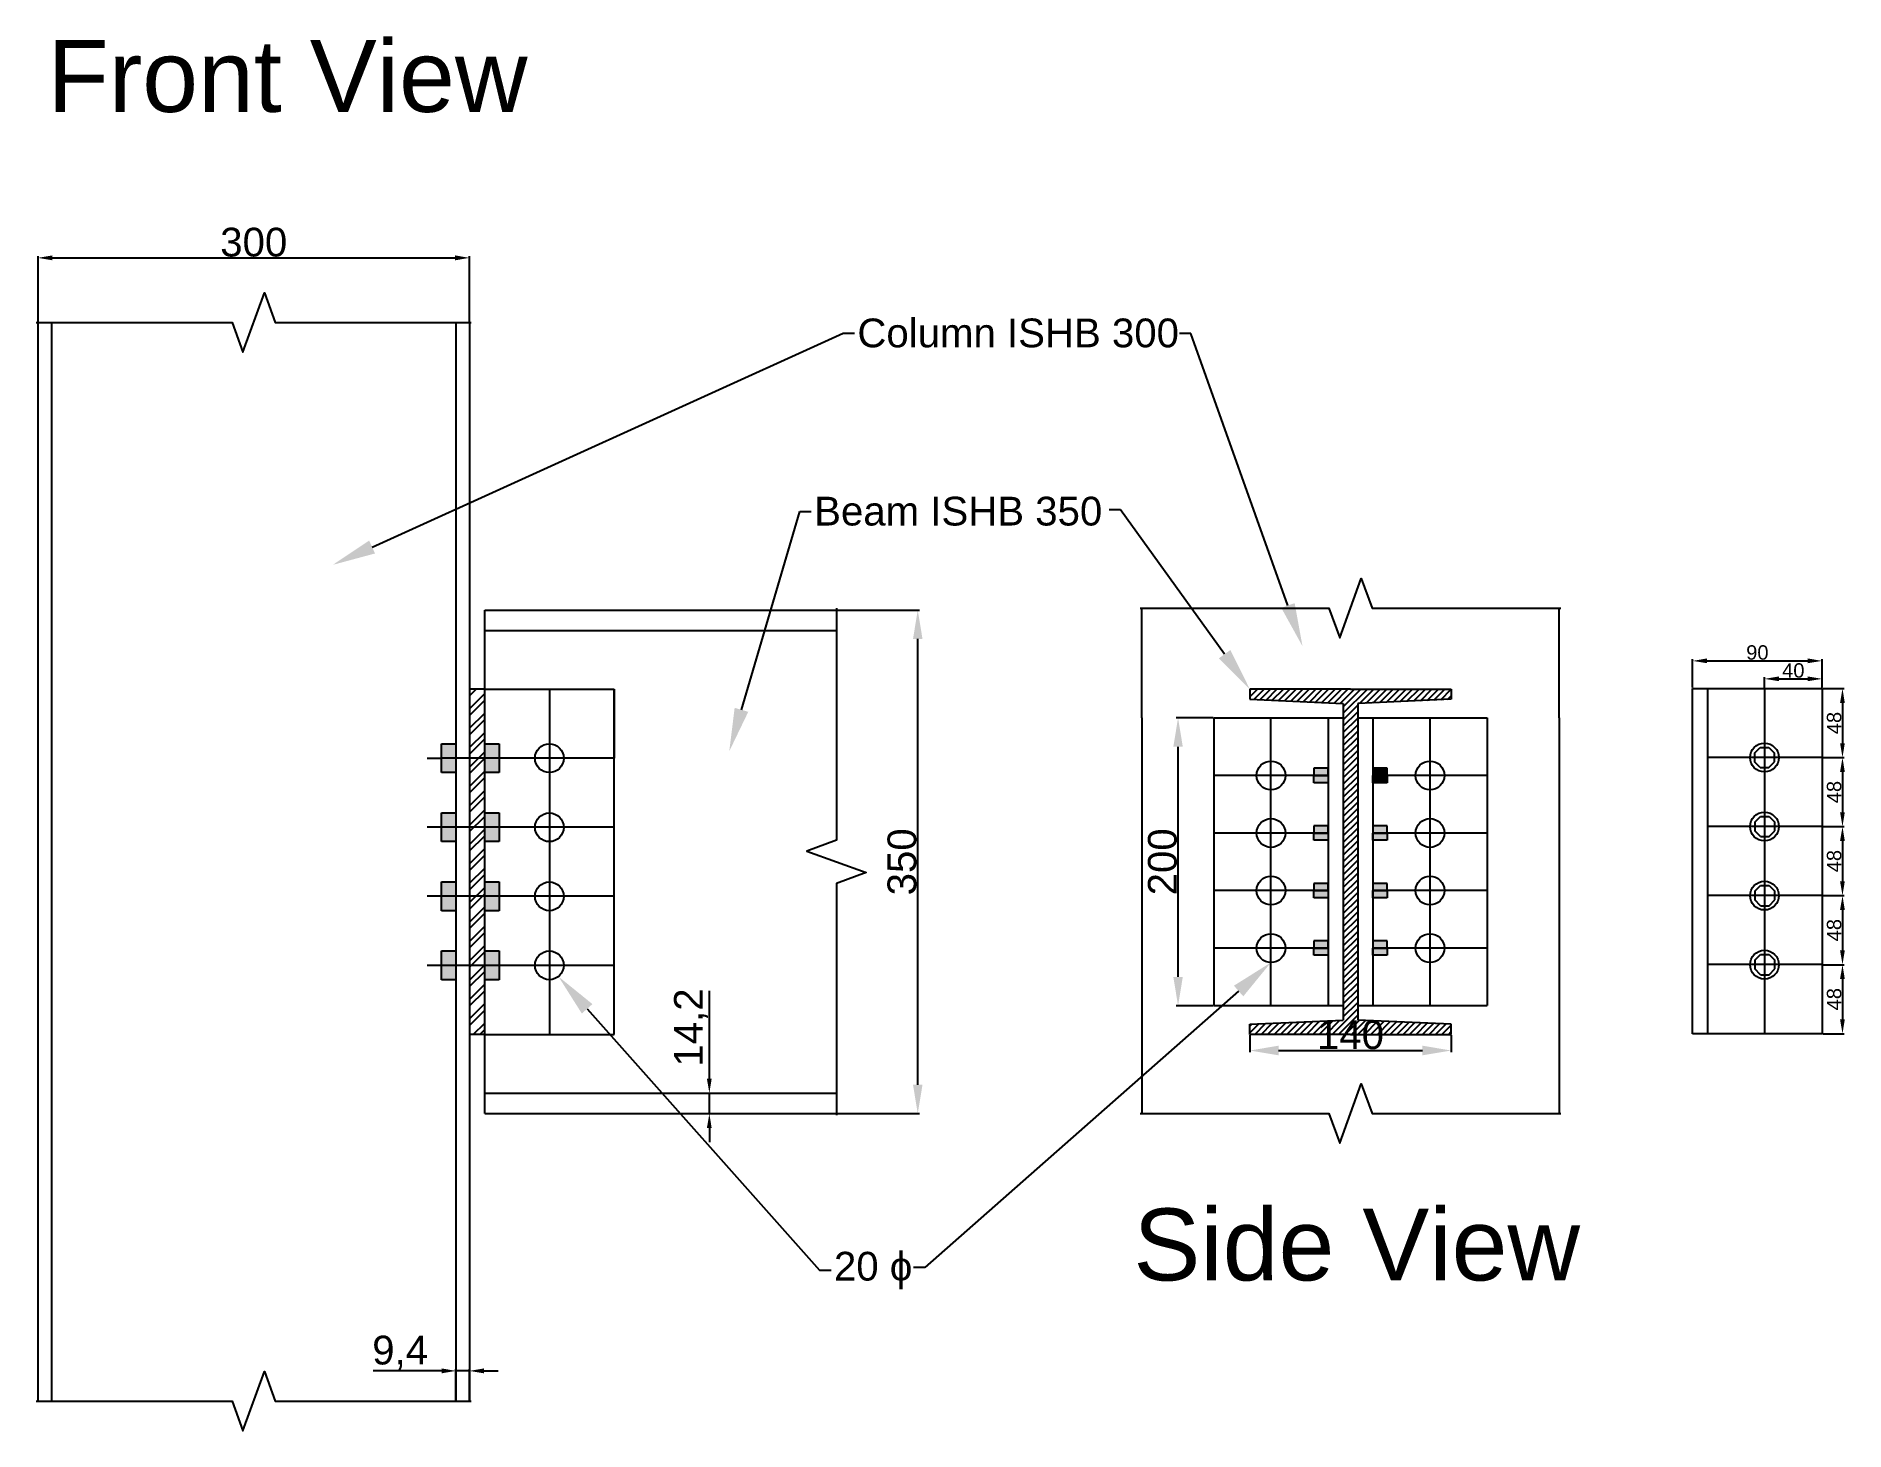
# Model space of a CAD drawing. Header units: millimetres. Extents: x 2024 to 3282, y 1339 to 2308.
import ezdxf
from ezdxf import colors
from ezdxf.entities.mleader import LeaderData, LeaderLine
from ezdxf.math import Vec2, Vec3

# ---------------------------------------------------------------- set-up
doc = ezdxf.new("R2010")
doc.units = ezdxf.units.MM
doc.styles.get("Standard").update_dxf_attribs({"font": 'arial.ttf'})
doc.dimstyles.new('ISO-25', dxfattribs={"dimtxt": 2.5, "dimasz": 2.5, "dimexe": 1.25, "dimexo": 0.625, "dimtad": 1, "dimtxsty": 'Standard', "dimcen": 2.5, "dimadec": 0, "dimazin": 0, "dimtfac": 1, "dimtmove": 0, "dimatfit": 3, "dimfxl": 1, "dimarcsym": 0})

# ---------------------------------------------------------------- blocks, each defined once
blk = doc.blocks.new('*D3')
at = {"color": 0, "lineweight": -3, "transparency": 16777216}
for p, q in [((2492.4, 1583.5), (2492.4, 1644.6)), ((2492.4, 1559.3), (2492.4, 1573.5)), ((2492.4, 1549.3), (2492.4, 1539.3))]:
    blk.add_line(p, q, dxfattribs=at)
at = {"color": 0, "lineweight": -2, "transparency": 16777216}
for p, q in [((2459.1, 1573.5), (2493.6, 1573.5)), ((2459.1, 1559.3), (2493.6, 1559.3))]:
    blk.add_line(p, q, dxfattribs=at)
at = {"color": 0, "transparency": 16777216}
for points in [[(2490.7, 1583.5), (2494, 1583.5), (2492.4, 1573.5)], [(2490.7, 1549.3), (2494, 1549.3), (2492.4, 1559.3)]]:
    blk.add_solid(points, dxfattribs=at)
at = {"layer": 'DEFPOINTS', "color": 0, "transparency": 16777216}
for p in [(2458.5, 1573.5), (2492.4, 1573.5), (2458.5, 1559.3)]:
    blk.add_point(p, dxfattribs=at)
at = {"color": 0, "transparency": 16777216, "insert": (2479.7, 1619.1), "char_height": 20, "attachment_point": 5, "rotation": 90}
blk.add_mtext('14,2', dxfattribs=at)
blk = doc.blocks.new('*D4')
at = {"color": 0, "lineweight": -3, "transparency": 16777216}
for p, q in [((2306.2, 1380.4), (2258.6, 1380.4)), ((2325.6, 1380.4), (2316.2, 1380.4)), ((2335.6, 1380.4), (2345.6, 1380.4))]:
    blk.add_line(p, q, dxfattribs=at)
at = {"color": 0, "lineweight": -2, "transparency": 16777216}
for p, q in [((2316.2, 1360), (2316.2, 1381.6)), ((2325.6, 1360), (2325.6, 1381.6))]:
    blk.add_line(p, q, dxfattribs=at)
at = {"color": 0, "transparency": 16777216}
for points in [[(2306.2, 1382.1), (2306.2, 1378.7), (2316.2, 1380.4)], [(2335.6, 1382.1), (2335.6, 1378.7), (2325.6, 1380.4)]]:
    blk.add_solid(points, dxfattribs=at)
at = {"layer": 'DEFPOINTS', "color": 0, "transparency": 16777216}
for p in [(2325.6, 1380.4), (2316.2, 1359.3), (2325.6, 1359.3)]:
    blk.add_point(p, dxfattribs=at)
at = {"color": 0, "transparency": 16777216, "insert": (2277.4, 1393), "char_height": 20, "attachment_point": 5}
blk.add_mtext('9,4', dxfattribs=at)
blk = doc.blocks.new('*D5')
at = {"color": 0, "lineweight": -2, "transparency": 16777216}
for p, q in [((2025.6, 2110), (2025.6, 2155.4)), ((2325.6, 2110), (2325.6, 2155.4))]:
    blk.add_line(p, q, dxfattribs=at)
at = {"color": 0, "lineweight": -3, "transparency": 16777216}
blk.add_line((2035.6, 2154.2), (2315.6, 2154.2), dxfattribs=at)
at = {"color": 0, "transparency": 16777216}
for points in [[(2035.6, 2155.9), (2035.6, 2152.5), (2025.6, 2154.2)], [(2315.6, 2155.9), (2315.6, 2152.5), (2325.6, 2154.2)]]:
    blk.add_solid(points, dxfattribs=at)
at = {"layer": 'DEFPOINTS', "color": 0, "transparency": 16777216}
for p in [(2325.6, 2154.2), (2025.6, 2109.3), (2325.6, 2109.3)]:
    blk.add_point(p, dxfattribs=at)
at = {"color": 0, "transparency": 16777216, "insert": (2175.6, 2165), "char_height": 20, "attachment_point": 5}
blk.add_mtext('300', dxfattribs=at)
blk = doc.blocks.new('*D6')
at = {"color": 0, "lineweight": -2, "transparency": 16777216}
for p, q in [((2868.2, 1613.7), (2868.2, 1601.9)), ((3008.2, 1613.7), (3008.2, 1601.9)), ((2888.2, 1603.1), (2988.2, 1603.1))]:
    blk.add_line(p, q, dxfattribs=at)
at = {"color": 0, "transparency": 16777216}
for points in [[(2888.2, 1606.5), (2888.2, 1599.8), (2868.2, 1603.1)], [(2988.2, 1606.5), (2988.2, 1599.8), (3008.2, 1603.1)]]:
    blk.add_solid(points, dxfattribs=at)
at = {"layer": 'DEFPOINTS', "color": 0, "transparency": 16777216}
for p in [(2868.2, 1614.3), (3008.2, 1614.3), (3008.2, 1603.1)]:
    blk.add_point(p, dxfattribs=at)
at = {"color": 0, "transparency": 16777216, "insert": (2938.2, 1614), "char_height": 20, "attachment_point": 5}
blk.add_mtext('140', dxfattribs=at)
blk = doc.blocks.new('*D7')
at = {"color": 0, "lineweight": -2, "transparency": 16777216}
for p, q in [((2842.6, 1834.3), (2817, 1834.3)), ((2818.3, 1654.3), (2818.3, 1814.3)), ((2842.6, 1634.3), (2817, 1634.3))]:
    blk.add_line(p, q, dxfattribs=at)
at = {"color": 0, "transparency": 16777216}
for points in [[(2815, 1814.3), (2821.6, 1814.3), (2818.3, 1834.3)], [(2815, 1654.3), (2821.6, 1654.3), (2818.3, 1634.3)]]:
    blk.add_solid(points, dxfattribs=at)
at = {"layer": 'DEFPOINTS', "color": 0, "transparency": 16777216}
for p in [(2818.3, 1834.3), (2843.2, 1834.3), (2843.2, 1634.3)]:
    blk.add_point(p, dxfattribs=at)
at = {"color": 0, "transparency": 16777216, "insert": (2807.5, 1734.3), "char_height": 20, "attachment_point": 5, "rotation": 90}
blk.add_mtext('200', dxfattribs=at)
blk = doc.blocks.new('*D8')
at = {"color": 0, "lineweight": -2, "transparency": 16777216}
for p, q in [((2581.5, 1909.3), (2638.5, 1909.3)), ((2637.3, 1579.3), (2637.3, 1889.3)), ((2581.5, 1559.3), (2638.5, 1559.3))]:
    blk.add_line(p, q, dxfattribs=at)
at = {"color": 0, "transparency": 16777216}
for points in [[(2634, 1889.3), (2640.6, 1889.3), (2637.3, 1909.3)], [(2634, 1579.3), (2640.6, 1579.3), (2637.3, 1559.3)]]:
    blk.add_solid(points, dxfattribs=at)
at = {"layer": 'DEFPOINTS', "color": 0, "transparency": 16777216}
for p in [(2580.9, 1909.3), (2637.3, 1909.3), (2580.9, 1559.3)]:
    blk.add_point(p, dxfattribs=at)
at = {"color": 0, "transparency": 16777216, "insert": (2626.4, 1734.3), "char_height": 20, "attachment_point": 5, "rotation": 90}
blk.add_mtext('350', dxfattribs=at)
blk = doc.blocks.new('*D9')
at = {"color": 0, "lineweight": -2, "transparency": 16777216}
for p, q in [((3266.7, 1854.8), (3281.5, 1854.8)), ((3280.3, 1844.8), (3280.3, 1816.8)), ((3266.7, 1806.8), (3281.5, 1806.8))]:
    blk.add_line(p, q, dxfattribs=at)
at = {"color": 0, "transparency": 16777216}
for points in [[(3278.6, 1844.8), (3281.9, 1844.8), (3280.3, 1854.8)], [(3278.6, 1816.8), (3281.9, 1816.8), (3280.3, 1806.8)]]:
    blk.add_solid(points, dxfattribs=at)
at = {"layer": 'DEFPOINTS', "color": 0, "transparency": 16777216}
for p in [(3266.1, 1854.8), (3266.1, 1806.8), (3280.3, 1806.8)]:
    blk.add_point(p, dxfattribs=at)
at = {"color": 0, "transparency": 16777216, "insert": (3274.5, 1830.8), "char_height": 10, "attachment_point": 5, "rotation": 90}
blk.add_mtext('48', dxfattribs=at)
blk = doc.blocks.new('*D10')
at = {"color": 0, "lineweight": -2, "transparency": 16777216}
for p, q in [((3266.7, 1806.8), (3281.5, 1806.8)), ((3280.3, 1796.8), (3280.3, 1768.8)), ((3266.7, 1758.8), (3281.5, 1758.8))]:
    blk.add_line(p, q, dxfattribs=at)
at = {"color": 0, "transparency": 16777216}
for points in [[(3278.6, 1796.8), (3281.9, 1796.8), (3280.3, 1806.8)], [(3278.6, 1768.8), (3281.9, 1768.8), (3280.3, 1758.8)]]:
    blk.add_solid(points, dxfattribs=at)
at = {"layer": 'DEFPOINTS', "color": 0, "transparency": 16777216}
for p in [(3266.1, 1806.8), (3266.1, 1758.8), (3280.3, 1758.8)]:
    blk.add_point(p, dxfattribs=at)
at = {"color": 0, "transparency": 16777216, "insert": (3274.5, 1782.8), "char_height": 10, "attachment_point": 5, "rotation": 90}
blk.add_mtext('48', dxfattribs=at)
blk = doc.blocks.new('*D11')
at = {"color": 0, "lineweight": -2, "transparency": 16777216}
for p, q in [((3266.7, 1758.8), (3281.5, 1758.8)), ((3280.3, 1748.8), (3280.3, 1720.8)), ((3266.7, 1710.8), (3281.5, 1710.8))]:
    blk.add_line(p, q, dxfattribs=at)
at = {"color": 0, "transparency": 16777216}
for points in [[(3278.6, 1748.8), (3281.9, 1748.8), (3280.3, 1758.8)], [(3278.6, 1720.8), (3281.9, 1720.8), (3280.3, 1710.8)]]:
    blk.add_solid(points, dxfattribs=at)
at = {"layer": 'DEFPOINTS', "color": 0, "transparency": 16777216}
for p in [(3266.1, 1758.8), (3266.1, 1710.8), (3280.3, 1710.8)]:
    blk.add_point(p, dxfattribs=at)
at = {"color": 0, "transparency": 16777216, "insert": (3274.5, 1734.8), "char_height": 10, "attachment_point": 5, "rotation": 90}
blk.add_mtext('48', dxfattribs=at)
blk = doc.blocks.new('*D12')
at = {"color": 0, "lineweight": -2, "transparency": 16777216}
for p, q in [((3266.7, 1710.8), (3281.5, 1710.8)), ((3280.3, 1700.8), (3280.3, 1672.8)), ((3266.7, 1662.8), (3281.5, 1662.8))]:
    blk.add_line(p, q, dxfattribs=at)
at = {"color": 0, "transparency": 16777216}
for points in [[(3278.6, 1700.8), (3281.9, 1700.8), (3280.3, 1710.8)], [(3278.6, 1672.8), (3281.9, 1672.8), (3280.3, 1662.8)]]:
    blk.add_solid(points, dxfattribs=at)
at = {"layer": 'DEFPOINTS', "color": 0, "transparency": 16777216}
for p in [(3266.1, 1710.8), (3266.1, 1662.8), (3280.3, 1662.8)]:
    blk.add_point(p, dxfattribs=at)
at = {"color": 0, "transparency": 16777216, "insert": (3274.5, 1686.8), "char_height": 10, "attachment_point": 5, "rotation": 90}
blk.add_mtext('48', dxfattribs=at)
blk = doc.blocks.new('*D13')
at = {"color": 0, "lineweight": -2, "transparency": 16777216}
for p, q in [((3266.7, 1662.8), (3281.5, 1662.8)), ((3280.3, 1652.8), (3280.3, 1624.8)), ((3266.7, 1614.8), (3281.5, 1614.8))]:
    blk.add_line(p, q, dxfattribs=at)
at = {"color": 0, "transparency": 16777216}
for points in [[(3278.6, 1652.8), (3281.9, 1652.8), (3280.3, 1662.8)], [(3278.6, 1624.8), (3281.9, 1624.8), (3280.3, 1614.8)]]:
    blk.add_solid(points, dxfattribs=at)
at = {"layer": 'DEFPOINTS', "color": 0, "transparency": 16777216}
for p in [(3266.1, 1662.8), (3266.1, 1614.8), (3280.3, 1614.8)]:
    blk.add_point(p, dxfattribs=at)
at = {"color": 0, "transparency": 16777216, "insert": (3274.5, 1638.8), "char_height": 10, "attachment_point": 5, "rotation": 90}
blk.add_mtext('48', dxfattribs=at)
blk = doc.blocks.new('*D14')
at = {"color": 0, "lineweight": -2, "transparency": 16777216}
for p, q in [((3226.1, 1855.5), (3226.1, 1862.8)), ((3236.1, 1861.5), (3256.1, 1861.5)), ((3266.1, 1855.5), (3266.1, 1862.8))]:
    blk.add_line(p, q, dxfattribs=at)
at = {"color": 0, "transparency": 16777216}
for points in [[(3236.1, 1863.2), (3236.1, 1859.9), (3226.1, 1861.5)], [(3256.1, 1863.2), (3256.1, 1859.9), (3266.1, 1861.5)]]:
    blk.add_solid(points, dxfattribs=at)
at = {"layer": 'DEFPOINTS', "color": 0, "transparency": 16777216}
for p in [(3266.1, 1861.5), (3226.1, 1854.8), (3266.1, 1854.8)]:
    blk.add_point(p, dxfattribs=at)
at = {"color": 0, "transparency": 16777216, "insert": (3246.1, 1867.3), "char_height": 10, "attachment_point": 5}
blk.add_mtext('40', dxfattribs=at)
blk = doc.blocks.new('*D15')
at = {"color": 0, "lineweight": -2, "transparency": 16777216}
for p, q in [((3176.1, 1855.5), (3176.1, 1875.3)), ((3186.1, 1874), (3256.1, 1874)), ((3266.1, 1855.5), (3266.1, 1875.3))]:
    blk.add_line(p, q, dxfattribs=at)
at = {"color": 0, "transparency": 16777216}
for points in [[(3186.1, 1875.7), (3186.1, 1872.4), (3176.1, 1874)], [(3256.1, 1875.7), (3256.1, 1872.4), (3266.1, 1874)]]:
    blk.add_solid(points, dxfattribs=at)
at = {"layer": 'DEFPOINTS', "color": 0, "transparency": 16777216}
for p in [(3266.1, 1874), (3176.1, 1854.8), (3266.1, 1854.8)]:
    blk.add_point(p, dxfattribs=at)
at = {"color": 0, "transparency": 16777216, "insert": (3221.1, 1879.8), "char_height": 10, "attachment_point": 5}
blk.add_mtext('90', dxfattribs=at)

msp = doc.modelspace()

# ---------------------------------------------------------------- hatches: boundary and pattern name
h = msp.add_hatch()
h.set_pattern_fill('ANSI32', color=256)
h.paths.add_polyline_path([(2336.165, 1854.333), (2325.565, 1854.333), (2325.565, 1614.333), (2336.165, 1614.333)])
h = msp.add_hatch()
h.set_pattern_fill('ANSI31', color=256)
h.paths.add_polyline_path([(2943.196, 1844.333), (3008.196, 1847.333), (3008.196, 1854.333), (2938.196, 1854.333), (2868.196, 1854.333), (2868.196, 1847.333), (2933.196, 1844.333), (2933.196, 1624.333), (2868.196, 1621.333), (2868.196, 1614.333), (2938.196, 1614.333), (3008.196, 1614.333), (3008.196, 1621.333), (2943.196, 1624.333)])
h = msp.add_hatch(color=256)
h.dxf.hatch_style = 1
h.paths.add_polyline_path([(2316.165, 1806.333), (2306.165, 1806.333), (2306.165, 1796.333), (2316.165, 1796.333)])
h.paths.add_polyline_path([(2316.165, 1816.333), (2306.165, 1816.333), (2306.165, 1806.333), (2316.165, 1806.333)])
h.paths.add_polyline_path([(2346.165, 1816.333), (2336.165, 1816.333), (2336.165, 1806.333), (2346.165, 1806.333)])
h.paths.add_polyline_path([(2346.165, 1806.333), (2336.165, 1806.333), (2336.165, 1796.333), (2346.165, 1796.333)])
h = msp.add_hatch(color=256)
h.dxf.hatch_style = 1
h.paths.add_polyline_path([(2922.596, 1674.333), (2912.596, 1674.333), (2912.596, 1669.333), (2922.596, 1669.333)])
h.paths.add_polyline_path([(2922.596, 1679.333), (2912.596, 1679.333), (2912.596, 1674.333), (2922.596, 1674.333)])
h.paths.add_polyline_path([(2963.796, 1679.333), (2953.796, 1679.333), (2953.796, 1674.333), (2963.796, 1674.333)])
h.paths.add_polyline_path([(2963.796, 1674.333), (2953.796, 1674.333), (2953.796, 1669.333), (2963.796, 1669.333)])
h.paths.add_polyline_path([(2963.796, 1719.333), (2953.796, 1719.333), (2953.796, 1714.333), (2963.796, 1714.333)])
h.paths.add_polyline_path([(2963.796, 1714.333), (2953.796, 1714.333), (2953.796, 1709.333), (2963.796, 1709.333)])
h.paths.add_polyline_path([(2922.596, 1719.333), (2912.596, 1719.333), (2912.596, 1714.333), (2922.596, 1714.333)])
h.paths.add_polyline_path([(2922.596, 1714.333), (2912.596, 1714.333), (2912.596, 1709.333), (2922.596, 1709.333)])
h.paths.add_polyline_path([(2963.796, 1759.333), (2953.796, 1759.333), (2953.796, 1754.333), (2963.796, 1754.333)])
h.paths.add_polyline_path([(2963.796, 1754.333), (2953.796, 1754.333), (2953.796, 1749.333), (2963.796, 1749.333)])
h.paths.add_polyline_path([(2922.596, 1759.333), (2912.596, 1759.333), (2912.596, 1754.333), (2922.596, 1754.333)])
h.paths.add_polyline_path([(2922.596, 1754.333), (2912.596, 1754.333), (2912.596, 1749.333), (2922.596, 1749.333)])
h.paths.add_polyline_path([(2922.596, 1799.333), (2912.596, 1799.333), (2912.596, 1794.333), (2922.596, 1794.333)])
h.paths.add_polyline_path([(2922.596, 1794.333), (2912.596, 1794.333), (2912.596, 1789.333), (2922.596, 1789.333)])
h = msp.add_hatch(color=256)
h.dxf.hatch_style = 1
h.paths.add_polyline_path([(2963.796, 1799.333), (2953.796, 1799.333), (2953.796, 1794.333), (2963.796, 1794.333)])
h.paths.add_polyline_path([(2963.796, 1794.333), (2953.796, 1794.333), (2953.796, 1789.333), (2963.796, 1789.333)])
h = msp.add_hatch(color=256)
h.dxf.hatch_style = 1
h.paths.add_polyline_path([(2316.165, 1672.333), (2306.165, 1672.333), (2306.165, 1662.333), (2316.165, 1662.333)])
h.paths.add_polyline_path([(2316.165, 1662.333), (2306.165, 1662.333), (2306.165, 1652.333), (2316.165, 1652.333)])
h.paths.add_polyline_path([(2346.165, 1672.333), (2336.165, 1672.333), (2336.165, 1662.333), (2346.165, 1662.333)])
h.paths.add_polyline_path([(2346.165, 1662.333), (2336.165, 1662.333), (2336.165, 1652.333), (2346.165, 1652.333)])
h.paths.add_polyline_path([(2346.165, 1720.333), (2336.165, 1720.333), (2336.165, 1710.333), (2346.165, 1710.333)])
h.paths.add_polyline_path([(2346.165, 1710.333), (2336.165, 1710.333), (2336.165, 1700.333), (2346.165, 1700.333)])
h.paths.add_polyline_path([(2346.165, 1768.333), (2336.165, 1768.333), (2336.165, 1758.333), (2346.165, 1758.333)])
h.paths.add_polyline_path([(2346.165, 1758.333), (2336.165, 1758.333), (2336.165, 1748.333), (2346.165, 1748.333)])
h.paths.add_polyline_path([(2316.165, 1768.333), (2306.165, 1768.333), (2306.165, 1758.333), (2316.165, 1758.333)])
h.paths.add_polyline_path([(2316.165, 1758.333), (2306.165, 1758.333), (2306.165, 1748.333), (2316.165, 1748.333)])
h.paths.add_polyline_path([(2316.165, 1720.333), (2306.165, 1720.333), (2306.165, 1710.333), (2316.165, 1710.333)])
h.paths.add_polyline_path([(2316.165, 1710.333), (2306.165, 1710.333), (2306.165, 1700.333), (2316.165, 1700.333)])

# ---------------------------------------------------------------- linework, layer by layer
for p, q in [((2025.565, 2109.333), (2025.565, 1359.333)), ((2034.965, 2109.333), (2034.965, 1359.333)), ((2316.165, 2109.333), (2316.165, 1359.333)), ((2325.565, 2109.333), (2325.565, 1359.333)), ((2336.165, 1909.333), (2580.865, 1909.333)), ((2336.165, 1559.333), (2336.165, 1909.333)), ((2793.196, 1834.333), (2793.196, 1910.583)), ((3083.196, 1834.333), (3083.196, 1910.583)), ((2336.165, 1895.133), (2580.865, 1895.133)), ((2336.165, 1854.333), (2325.565, 1854.333)), ((2336.165, 1854.333), (2426.165, 1854.333)), ((2381.165, 1854.333), (2381.165, 1614.333)), ((2426.165, 1614.333), (2426.165, 1854.333)), ((2426.165, 1854.333), (2426.165, 1806.333)), ((2938.196, 1854.333), (2868.196, 1854.333)), ((2868.196, 1854.333), (2868.196, 1847.333)), ((2938.196, 1854.333), (3008.196, 1854.333)), ((3008.196, 1854.333), (3008.196, 1847.333)), ((3176.058, 1614.825), (3176.058, 1854.825)), ((3176.058, 1854.825), (3266.058, 1854.825)), ((3186.658, 1614.825), (3186.658, 1854.825)), ((3226.058, 1854.825), (3226.058, 1813.825)), ((3266.058, 1854.825), (3266.058, 1614.825)), ((3266.058, 1854.825), (3266.058, 1806.825)), ((2868.196, 1847.333), (2933.196, 1844.333)), ((2933.196, 1844.333), (2933.196, 1624.333)), ((3008.196, 1847.333), (2943.196, 1844.333)), ((2943.196, 1844.333), (2943.196, 1624.333)), ((2793.196, 1834.333), (2793.196, 1559.333)), ((2843.196, 1834.333), (2933.196, 1834.333)), ((2843.196, 1834.333), (2843.196, 1634.333)), ((2882.896, 1634.333), (2882.896, 1834.333)), ((2922.596, 1834.333), (2922.596, 1634.333)), ((2943.196, 1834.333), (3033.196, 1834.333)), ((2953.796, 1834.333), (2953.796, 1634.333)), ((2993.496, 1634.333), (2993.496, 1834.333)), ((3033.196, 1834.333), (3033.196, 1634.333)), ((3083.196, 1834.333), (3083.196, 1559.333)), ((2306.165, 1806.333), (2306.165, 1816.333)), ((2306.165, 1816.333), (2316.165, 1816.333)), ((2336.165, 1806.333), (2336.165, 1816.333)), ((2336.165, 1816.333), (2346.165, 1816.333)), ((2346.165, 1816.333), (2346.165, 1806.333)), ((3219.058, 1809.825), (3223.058, 1813.825)), ((3223.058, 1813.825), (3229.058, 1813.825)), ((3226.058, 1813.825), (3226.058, 1614.825)), ((3229.058, 1813.825), (3233.058, 1809.825)), ((2296.165, 1806.333), (2306.165, 1806.333)), ((2426.165, 1806.333), (2306.165, 1806.333)), ((2306.165, 1796.333), (2306.165, 1806.333)), ((2316.165, 1806.333), (2316.165, 1796.333)), ((2346.165, 1806.333), (2346.165, 1796.333)), ((2922.596, 1799.333), (2912.596, 1799.333)), ((2912.596, 1799.333), (2912.596, 1794.333)), ((2922.596, 1794.333), (2922.596, 1799.333)), ((2963.796, 1799.333), (2953.796, 1799.333)), ((2953.796, 1799.333), (2953.796, 1794.333)), ((2963.796, 1794.333), (2963.796, 1799.333)), ((3233.058, 1806.825), (3186.658, 1806.825)), ((3219.058, 1809.825), (3219.058, 1803.825)), ((3223.058, 1799.825), (3219.058, 1803.825)), ((3223.058, 1799.825), (3229.058, 1799.825)), ((3229.058, 1799.825), (3233.058, 1803.825)), ((3233.058, 1803.825), (3233.058, 1809.825)), ((3266.058, 1806.825), (3233.058, 1806.825)), ((2316.165, 1796.333), (2306.165, 1796.333)), ((2346.165, 1796.333), (2336.165, 1796.333)), ((2922.596, 1794.333), (2843.196, 1794.333)), ((2912.596, 1794.333), (2922.596, 1794.333)), ((2912.596, 1789.333), (2912.596, 1794.333)), ((2922.596, 1789.333), (2912.596, 1789.333)), ((2922.596, 1794.333), (2922.596, 1789.333)), ((3033.196, 1794.333), (2953.796, 1794.333)), ((2953.796, 1794.333), (2963.796, 1794.333)), ((2953.796, 1789.333), (2953.796, 1794.333)), ((2963.796, 1789.333), (2953.796, 1789.333)), ((2963.796, 1794.333), (2963.796, 1789.333)), ((2306.165, 1758.333), (2306.165, 1768.333)), ((2306.165, 1768.333), (2316.165, 1768.333)), ((2336.165, 1758.333), (2336.165, 1768.333)), ((2336.165, 1768.333), (2346.165, 1768.333)), ((2346.165, 1768.333), (2346.165, 1758.333)), ((3219.358, 1761.825), (3223.358, 1765.825)), ((3219.358, 1761.825), (3219.358, 1755.825)), ((3223.358, 1765.825), (3229.358, 1765.825)), ((3229.358, 1765.825), (3233.358, 1761.825)), ((3233.358, 1755.825), (3233.358, 1761.825)), ((2426.165, 1758.333), (2296.165, 1758.333)), ((2306.165, 1748.333), (2306.165, 1758.333)), ((2316.165, 1748.333), (2306.165, 1748.333)), ((2316.165, 1758.333), (2316.165, 1748.333)), ((2346.165, 1748.333), (2336.165, 1748.333)), ((2346.165, 1758.333), (2346.165, 1748.333)), ((2922.596, 1754.333), (2843.196, 1754.333)), ((2922.596, 1759.333), (2912.596, 1759.333)), ((2912.596, 1759.333), (2912.596, 1754.333)), ((2912.596, 1754.333), (2922.596, 1754.333)), ((2912.596, 1749.333), (2912.596, 1754.333)), ((2922.596, 1749.333), (2912.596, 1749.333)), ((2922.596, 1754.333), (2922.596, 1759.333)), ((2922.596, 1754.333), (2922.596, 1749.333)), ((2963.796, 1759.333), (2953.796, 1759.333)), ((3033.196, 1754.333), (2953.796, 1754.333)), ((2953.796, 1754.333), (2963.796, 1754.333)), ((2953.796, 1749.333), (2953.796, 1754.333)), ((2963.796, 1749.333), (2953.796, 1749.333)), ((2963.796, 1754.333), (2963.796, 1759.333)), ((2963.796, 1754.333), (2963.796, 1749.333)), ((3266.058, 1758.825), (3186.658, 1758.825)), ((3223.358, 1751.825), (3219.358, 1755.825)), ((3223.358, 1751.825), (3229.358, 1751.825)), ((3229.358, 1751.825), (3233.358, 1755.825)), ((2306.165, 1710.333), (2306.165, 1720.333)), ((2306.165, 1720.333), (2316.165, 1720.333)), ((2336.165, 1710.333), (2336.165, 1720.333)), ((2336.165, 1720.333), (2346.165, 1720.333)), ((2346.165, 1720.333), (2346.165, 1710.333)), ((2922.596, 1714.333), (2843.196, 1714.333)), ((2922.596, 1719.333), (2912.596, 1719.333)), ((2912.596, 1719.333), (2912.596, 1714.333)), ((2912.596, 1714.333), (2922.596, 1714.333)), ((2912.596, 1709.333), (2912.596, 1714.333)), ((2922.596, 1714.333), (2922.596, 1719.333)), ((2922.596, 1714.333), (2922.596, 1709.333)), ((2963.796, 1719.333), (2953.796, 1719.333)), ((3033.196, 1714.333), (2953.796, 1714.333)), ((2953.796, 1714.333), (2963.796, 1714.333)), ((2953.796, 1709.333), (2953.796, 1714.333)), ((2963.796, 1714.333), (2963.796, 1719.333)), ((2963.796, 1714.333), (2963.796, 1709.333)), ((3266.058, 1710.825), (3186.658, 1710.825)), ((3219.358, 1713.825), (3223.358, 1717.825)), ((3219.358, 1713.825), (3219.358, 1707.825)), ((3223.358, 1717.825), (3229.358, 1717.825)), ((3229.358, 1717.825), (3233.358, 1713.825)), ((3233.358, 1707.825), (3233.358, 1713.825)), ((2426.165, 1710.333), (2296.165, 1710.333)), ((2306.165, 1700.333), (2306.165, 1710.333)), ((2316.165, 1700.333), (2306.165, 1700.333)), ((2316.165, 1710.333), (2316.165, 1700.333)), ((2346.165, 1700.333), (2336.165, 1700.333)), ((2346.165, 1710.333), (2346.165, 1700.333)), ((2922.596, 1709.333), (2912.596, 1709.333)), ((2963.796, 1709.333), (2953.796, 1709.333)), ((3223.358, 1703.825), (3219.358, 1707.825)), ((3223.358, 1703.825), (3229.358, 1703.825)), ((3229.358, 1703.825), (3233.358, 1707.825)), ((2922.596, 1674.333), (2843.196, 1674.333)), ((2922.596, 1679.333), (2912.596, 1679.333)), ((2912.596, 1679.333), (2912.596, 1674.333)), ((2912.596, 1674.333), (2922.596, 1674.333)), ((2912.596, 1669.333), (2912.596, 1674.333)), ((2922.596, 1674.333), (2922.596, 1679.333)), ((2922.596, 1674.333), (2922.596, 1669.333)), ((2963.796, 1679.333), (2953.796, 1679.333)), ((3033.196, 1674.333), (2953.796, 1674.333)), ((2953.796, 1674.333), (2963.796, 1674.333)), ((2953.796, 1669.333), (2953.796, 1674.333)), ((2963.796, 1674.333), (2963.796, 1679.333)), ((2963.796, 1674.333), (2963.796, 1669.333)), ((2306.165, 1662.333), (2296.165, 1662.333)), ((2306.165, 1662.333), (2306.165, 1672.333)), ((2306.165, 1672.333), (2316.165, 1672.333)), ((2426.165, 1662.333), (2306.165, 1662.333)), ((2306.165, 1652.333), (2306.165, 1662.333)), ((2316.165, 1662.333), (2316.165, 1652.333)), ((2336.165, 1662.333), (2336.165, 1672.333)), ((2336.165, 1672.333), (2346.165, 1672.333)), ((2346.165, 1672.333), (2346.165, 1662.333)), ((2346.165, 1662.333), (2346.165, 1652.333)), ((2922.596, 1669.333), (2912.596, 1669.333)), ((2963.796, 1669.333), (2953.796, 1669.333)), ((3266.058, 1662.825), (3186.658, 1662.825)), ((3219.358, 1665.825), (3223.358, 1669.825)), ((3219.358, 1665.825), (3219.358, 1659.825)), ((3223.358, 1669.825), (3229.358, 1669.825)), ((3229.358, 1669.825), (3233.358, 1665.825)), ((3233.358, 1659.825), (3233.358, 1665.825)), ((2316.165, 1652.333), (2306.165, 1652.333)), ((2346.165, 1652.333), (2336.165, 1652.333)), ((3223.358, 1655.825), (3219.358, 1659.825)), ((3223.358, 1655.825), (3229.358, 1655.825)), ((3229.358, 1655.825), (3233.358, 1659.825)), ((2843.196, 1634.333), (2933.196, 1634.333)), ((2868.196, 1621.333), (2933.196, 1624.333)), ((2943.196, 1634.333), (3033.196, 1634.333)), ((3008.196, 1621.333), (2943.196, 1624.333)), ((2336.165, 1614.333), (2325.565, 1614.333)), ((2336.165, 1614.333), (2426.165, 1614.333)), ((2868.196, 1614.333), (2868.196, 1621.333)), ((2938.196, 1614.333), (2868.196, 1614.333)), ((2938.196, 1614.333), (3008.196, 1614.333)), ((3008.196, 1614.333), (3008.196, 1621.333)), ((3266.058, 1614.825), (3176.058, 1614.825)), ((2336.165, 1573.533), (2580.865, 1573.533)), ((2336.165, 1559.333), (2580.865, 1559.333))]:
    msp.add_line(p, q)
at = {"linetype": 'Continuous'}
for points in [[(2024.315, 2109.333), (2160.565, 2109.333), (2168.065, 2088.727), (2183.065, 2129.939), (2190.565, 2109.333), (2326.815, 2109.333)], [(2791.946, 1910.583), (2923.196, 1910.583), (2930.696, 1889.977), (2945.696, 1931.189), (2953.196, 1910.583), (3084.446, 1910.583)], [(2580.865, 1910.583), (2580.865, 1749.333), (2560.259, 1741.833), (2601.471, 1726.833), (2580.865, 1719.333), (2580.865, 1558.083)], [(2791.946, 1559.333), (2923.196, 1559.333), (2930.696, 1538.727), (2945.696, 1579.939), (2953.196, 1559.333), (3084.446, 1559.333)], [(2024.315, 1359.333), (2160.565, 1359.333), (2168.065, 1338.727), (2183.065, 1379.939), (2190.565, 1359.333), (2326.815, 1359.333)]]:
    msp.add_lwpolyline(points, dxfattribs=at)
for centre in [(2381.165, 1806.333), (3226.058, 1806.825), (2882.896, 1794.333), (2993.496, 1794.333), (2381.165, 1758.333), (2882.896, 1754.333), (2993.496, 1754.333), (3226.058, 1758.825), (2882.896, 1714.333), (2993.496, 1714.333), (2381.165, 1710.333), (3226.058, 1710.825), (2882.896, 1674.333), (2993.496, 1674.333), (3226.058, 1662.825), (2381.165, 1662.333)]:
    msp.add_circle(centre, 10)

# ---------------------------------------------------------------- texts
at = {"char_height": 50, "attachment_point": 1}
for s, insert in [('Front View', (2032.13, 2305.659)), ('Side View', (2787.229, 1493.281))]:
    msp.add_mtext_dynamic_manual_height_columns(s, width=365.91783, gutter_width=12.5, heights=[0], dxfattribs=dict(at, insert=insert))

# ---------------------------------------------------------------- dimensions: what is measured, and where the dimension line sits
for base, p1, p2, override, picture, middle in [((2325.565, 2154.187), (2025.565, 2109.333), (2325.565, 2109.333), {"dimtxt": 20, "dimasz": 10, "dimlwd": 65533}, '*D5', (2175.565, 2165.03)), ((3266.058, 1874.022), (3176.058, 1854.825), (3266.058, 1854.825), {"dimtxt": 10, "dimasz": 10}, '*D15', (3221.058, 1879.752)), ((3266.058, 1861.524), (3226.058, 1854.825), (3266.058, 1854.825), {"dimtxt": 10, "dimasz": 10}, '*D14', (3246.058, 1867.255)), ((3008.196, 1603.149), (2868.196, 1614.333), (3008.196, 1614.333), {"dimtxt": 20, "dimasz": 20}, '*D6', (2938.196, 1613.986))]:
    dim = msp.add_linear_dim(base=base, p1=p1, p2=p2, dimstyle='ISO-25', override=override)
    dim.commit()
    dim.dimension.update_dxf_attribs({"geometry": picture, "text_midpoint": middle})
for base, p1, p2, picture, middle in [((2637.291, 1909.333), (2580.865, 1559.333), (2580.865, 1909.333), '*D8', (2626.448, 1734.333)), ((2818.297, 1834.333), (2843.196, 1634.333), (2843.196, 1834.333), '*D7', (2807.461, 1734.333))]:
    dim = msp.add_linear_dim(base=base, p1=p1, p2=p2, angle=90, dimstyle='ISO-25', override={"dimtxt": 20, "dimasz": 20})
    dim.commit()
    dim.dimension.update_dxf_attribs({"geometry": picture, "text_midpoint": middle})
for base, p1, p2, override, picture, middle in [((3280.25, 1806.825), (3266.058, 1854.825), (3266.058, 1806.825), {"dimtxt": 10, "dimasz": 10}, '*D9', (3280.25, 1830.825)), ((3280.25, 1758.825), (3266.058, 1806.825), (3266.058, 1758.825), {"dimtxt": 10, "dimasz": 10}, '*D10', (3280.25, 1782.825)), ((3280.25, 1710.825), (3266.058, 1758.825), (3266.058, 1710.825), {"dimtxt": 10, "dimasz": 10}, '*D11', (3280.25, 1734.825)), ((3280.25, 1662.825), (3266.058, 1710.825), (3266.058, 1662.825), {"dimtxt": 10, "dimasz": 10}, '*D12', (3280.25, 1686.825)), ((3280.25, 1614.825), (3266.058, 1662.825), (3266.058, 1614.825), {"dimtxt": 10, "dimasz": 10}, '*D13', (3280.25, 1638.825)), ((2492.369, 1573.533), (2458.515, 1559.333), (2458.515, 1573.533), {"dimtxt": 20, "dimasz": 10, "dimlwd": 65533}, '*D3', (2492.369, 1619.089))]:
    dim = msp.add_linear_dim(base=base, p1=p1, p2=p2, angle=90, dimstyle='ISO-25', override=override)
    dim.commit()
    dim.dimension.update_dxf_attribs({"geometry": picture, "text_midpoint": middle, "dimtype": 160})
dim = msp.add_linear_dim(base=(2325.565, 1380.395), p1=(2316.165, 1359.333), p2=(2325.565, 1359.333), dimstyle='ISO-25', override={"dimtxt": 20, "dimasz": 10, "dimlwd": 65533})
dim.commit()
dim.dimension.update_dxf_attribs({"geometry": '*D4', "text_midpoint": (2277.375, 1380.395), "dimtype": 160})

# ---------------------------------------------------------------- leaders
ml = msp.add_multileader_mtext('Standard')
ml.set_content('Column ISHB 300', color=256)
ml.set_leader_properties()
ml.build(insert=Vec2(0, 0))
ml.multileader.update_dxf_attribs({"arrow_head_size": 30})
ctx = ml.context
ctx.base_point, ctx.char_height, ctx.arrow_head_size, ctx.plane_origin = Vec3(2593.327, 2101.834), 20, 30, Vec3(2230.57, 1940.769)
notes = []
notes.append((ctx, [(0, (1, 1, 0), (2585.327, 2101.834), (1, 0), 8, [(0, [(2230.57, 1940.769)], 0, [])])]))
ctx.mtext.insert, ctx.mtext.flow_direction = Vec3(2595.327, 2112.011), 5
ml = msp.add_multileader_mtext('Standard')
ml.set_content('', color=256)
ml.set_leader_properties()
ml.build(insert=Vec2(0, 0))
ml.multileader.update_dxf_attribs({"arrow_head_size": 30})
ctx = ml.context
ctx.base_point, ctx.char_height, ctx.arrow_head_size, ctx.plane_origin = Vec3(2815.234, 2101.701), 20, 30, Vec3(2868.196, 1854.333)
ctx.text_align_type = 2
notes.append((ctx, [(0, (1, 1, 0), (2827.234, 2101.701), (-1, 0), 8, [(0, [(2904.802, 1884.246)], 0, [])])]))
ctx.mtext.insert, ctx.mtext.alignment, ctx.mtext.flow_direction = Vec3(2817.234, 2111.701), 3, 5
ml = msp.add_multileader_mtext('Standard')
ml.set_content('Beam ISHB 350', color=256)
ml.set_leader_properties()
ml.build(insert=Vec2(0, 0))
ml.multileader.update_dxf_attribs({"arrow_head_size": 30})
ctx = ml.context
ctx.base_point, ctx.char_height, ctx.arrow_head_size, ctx.plane_origin = Vec3(2563.28, 1977.944), 20, 30, Vec3(2506.252, 1811.196)
notes.append((ctx, [(0, (1, 1, 0), (2555.28, 1977.944), (1, 0), 8, [(0, [(2506.252, 1811.196)], 0, [])])]))
ctx.mtext.insert, ctx.mtext.flow_direction = Vec3(2565.28, 1988.121), 5
ml = msp.add_multileader_mtext('Standard')
ml.set_content('', color=256)
ml.set_leader_properties()
ml.build(insert=Vec2(0, 0))
ml.multileader.update_dxf_attribs({"arrow_head_size": 30})
ctx = ml.context
ctx.base_point, ctx.char_height, ctx.arrow_head_size, ctx.plane_origin = Vec3(2766.348, 1979.117), 20, 30, Vec3(2868.196, 1854.333)
ctx.text_align_type = 2
notes.append((ctx, [(0, (1, 1, 0), (2778.348, 1979.117), (-1, 0), 8, [(0, [(2868.196, 1854.333)], 0, [])])]))
ctx.mtext.insert, ctx.mtext.alignment, ctx.mtext.flow_direction = Vec3(2768.348, 1989.117), 3, 5
ml = msp.add_multileader_mtext('Standard')
ml.set_content('', color=256)
ml.set_leader_properties()
ml.build(insert=Vec2(0, 0))
ml.multileader.update_dxf_attribs({"arrow_head_size": 30})
ctx = ml.context
ctx.base_point, ctx.char_height, ctx.arrow_head_size, ctx.plane_origin = Vec3(2630.24, 1452.255), 20, 30, Vec3(2882.896, 1664.333)
ctx.text_align_type = 2
notes.append((ctx, [(0, (1, 1, 0), (2642.24, 1452.255), (-1, 0), 8, [(0, [(2882.896, 1664.333)], 0, [])])]))
ctx.mtext.insert, ctx.mtext.alignment, ctx.mtext.flow_direction = Vec3(2632.24, 1462.255), 3, 5
ml = msp.add_multileader_mtext('Standard')
ml.set_content('20 ϕ', color=256)
ml.set_leader_properties()
ml.build(insert=Vec2(0, 0))
ml.multileader.update_dxf_attribs({"arrow_head_size": 30})
ctx = ml.context
ctx.base_point, ctx.char_height, ctx.arrow_head_size, ctx.plane_origin = Vec3(2577.033, 1450.389), 20, 30, Vec3(2387.455, 1654.558)
notes.append((ctx, [(0, (1, 1, 0), (2569.033, 1450.389), (1, 0), 8, [(0, [(2387.455, 1654.558)], 0, [])])]))
ctx.mtext.insert, ctx.mtext.flow_direction = Vec3(2579.033, 1463.166), 5
for ctx, leaders in notes:
    for number, flags, end, landing, length, lines in leaders:
        leader = LeaderData()
        leader.index, (leader.has_last_leader_line, leader.has_dogleg_vector, leader.attachment_direction) = number, flags
        leader.last_leader_point, leader.dogleg_vector, leader.dogleg_length = Vec3(end), Vec3(landing), length
        for number, points, colour, breaks in lines:
            line = LeaderLine()
            line.index, line.vertices, line.color, line.breaks = number, Vec3.list(points), colors.encode_raw_color(colour), breaks
            leader.lines.append(line)
        ctx.leaders.append(leader)

doc.saveas('drawing.dxf')
